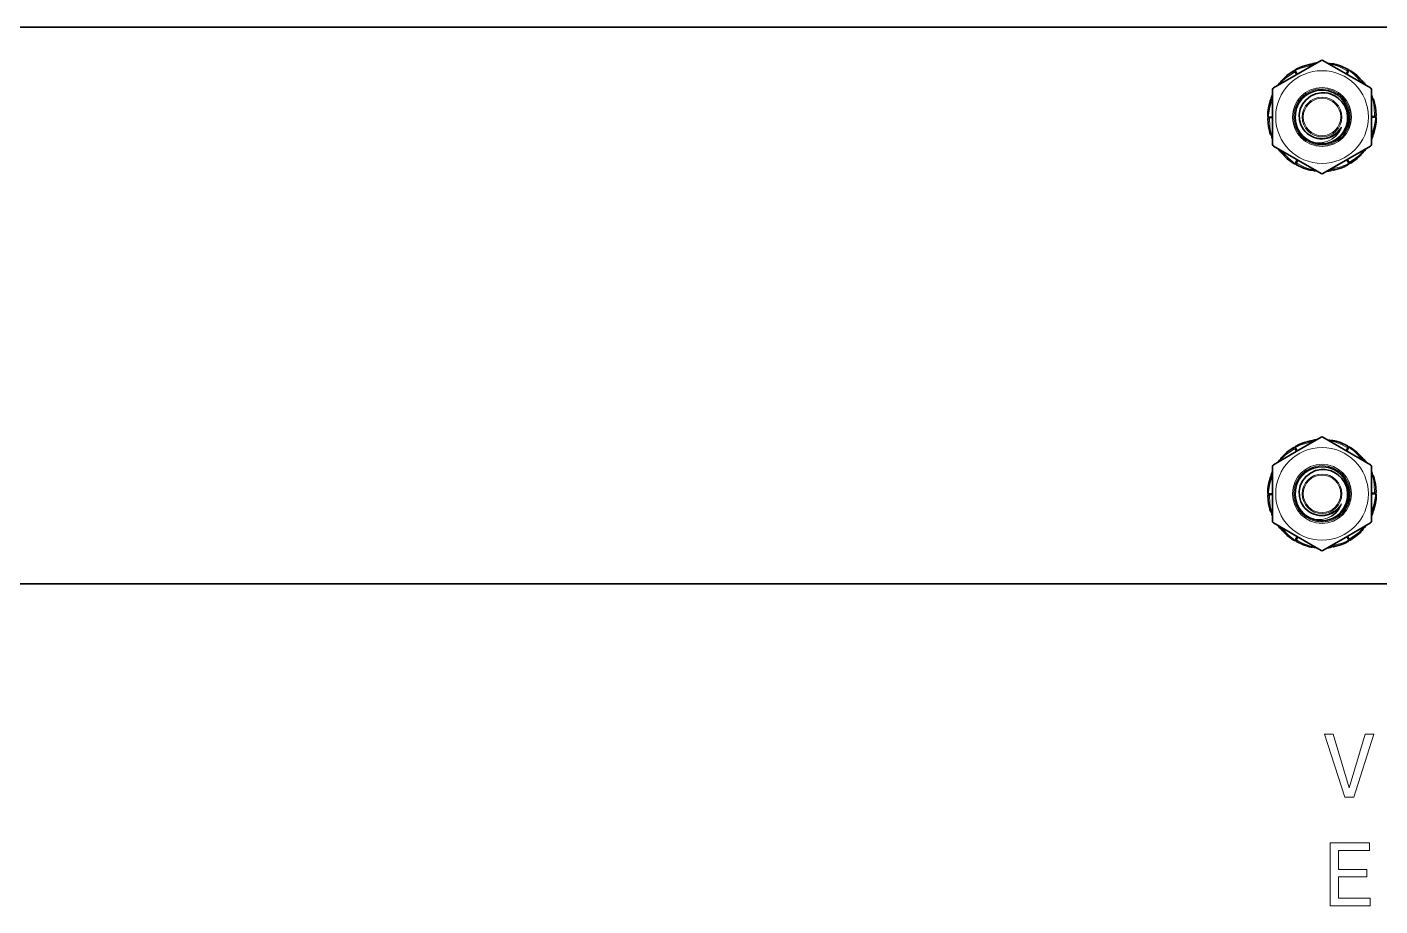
# Model space of a CAD drawing. Extents: x 218 to 1434, y 54 to 743.
# Drawn here: x 1215.2 to 1290.4, y 387.1 to 436 of the extents above; entities that cross this region are included whole.
import ezdxf

# ---------------------------------------------------------------- set-up
doc = ezdxf.new("R2010")
doc.units = 0

msp = doc.modelspace()

# ---------------------------------------------------------------- linework, layer by layer
at = {"color": 7, "lineweight": 35}
for p, q in [((1429.392, 435.97), (1145.023, 435.97)), ((1429.392, 435.97), (1145.023, 435.97)), ((1145.023, 405.03), (1429.392, 405.03))]:
    msp.add_line(p, q, dxfattribs=at)
at = {"color": 7, "lineweight": 35, "ltscale": 0.039872}
for p, q in [((1287.158, 434.116), (1285.776, 433.319)), ((1287.258, 427.823), (1288.639, 428.621))]:
    msp.add_line(p, q, dxfattribs=at)
at = {"color": 7, "lineweight": 35, "ltscale": 0.000303739}
for p, q in [((1286.917, 433.977), (1286.905, 433.975)), ((1287.498, 427.963), (1287.51, 427.964)), ((1286.917, 413.037), (1286.905, 413.036)), ((1287.498, 407.023), (1287.51, 407.025))]:
    msp.add_line(p, q, dxfattribs=at)
at = {"color": 7, "lineweight": 13, "ltscale": 0.000248395}
for p, q in [((1286.905, 433.975), (1286.915, 433.976)), ((1286.905, 413.036), (1286.915, 413.037))]:
    msp.add_line(p, q, dxfattribs=at)
at = {"color": 7, "lineweight": 35, "ltscale": 0.076499}
for p, q in [((1287.258, 434.116), (1289.908, 432.586)), ((1284.508, 429.353), (1287.158, 427.823)), ((1287.258, 413.177), (1289.908, 411.647)), ((1284.458, 411.56), (1284.458, 408.5)), ((1289.958, 408.5), (1289.958, 411.56)), ((1284.508, 408.414), (1287.158, 406.884))]:
    msp.add_line(p, q, dxfattribs=at)
at = {"color": 7, "lineweight": 35, "ltscale": 0.002871}
for p, q in [((1287.628, 433.952), (1287.514, 433.968)), ((1290, 432.097), (1289.957, 432.203)), ((1284.415, 429.842), (1284.458, 429.736)), ((1286.787, 427.987), (1286.901, 427.972)), ((1287.628, 413.013), (1287.514, 413.028)), ((1290, 411.158), (1289.957, 411.264)), ((1284.415, 408.903), (1284.458, 408.797)), ((1286.787, 407.048), (1286.901, 407.032))]:
    msp.add_line(p, q, dxfattribs=at)
at = {"color": 7, "lineweight": 13, "ltscale": 0.002599}
for p, q in [((1287.625, 433.949), (1287.522, 433.963)), ((1287.625, 413.009), (1287.522, 413.024))]:
    msp.add_line(p, q, dxfattribs=at)
at = {"color": 7, "lineweight": 13, "ltscale": 0.001722}
for p, q in [((1287.555, 433.944), (1287.623, 433.934)), ((1284.805, 432.758), (1284.848, 432.812)), ((1286.86, 427.995), (1286.792, 428.005)), ((1287.555, 413.005), (1287.623, 412.995)), ((1284.805, 411.819), (1284.848, 411.872)), ((1286.86, 407.056), (1286.792, 407.066))]:
    msp.add_line(p, q, dxfattribs=at)
at = {"color": 7, "lineweight": 13, "ltscale": 0.000650683}
for p, q in [((1287.623, 433.934), (1287.616, 433.909)), ((1289.983, 432.092), (1289.958, 432.085)), ((1284.432, 429.847), (1284.458, 429.854)), ((1287.623, 412.995), (1287.616, 412.97)), ((1289.983, 411.153), (1289.958, 411.146)), ((1284.432, 408.908), (1284.458, 408.915))]:
    msp.add_line(p, q, dxfattribs=at)
at = {"color": 7, "lineweight": 13, "ltscale": 0.000366846}
for p, q in [((1287.623, 433.934), (1287.625, 433.949)), ((1287.623, 412.995), (1287.625, 413.009))]:
    msp.add_line(p, q, dxfattribs=at)
at = {"color": 7, "lineweight": 13, "ltscale": 9.76592e-05}
for p, q in [((1287.628, 433.952), (1287.625, 433.949)), ((1286.788, 427.987), (1286.79, 427.991)), ((1287.628, 413.013), (1287.625, 413.009)), ((1286.788, 407.048), (1286.79, 407.051))]:
    msp.add_line(p, q, dxfattribs=at)
at = {"color": 7, "lineweight": 35, "ltscale": 0.036627}
for p, q in [((1284.508, 432.586), (1285.776, 433.319)), ((1289.908, 429.353), (1288.639, 428.621)), ((1284.508, 411.647), (1285.776, 412.379)), ((1289.908, 408.414), (1288.639, 407.681))]:
    msp.add_line(p, q, dxfattribs=at)
at = {"color": 7, "lineweight": 13, "ltscale": 0.000100754}
for p, q in [((1285.613, 433.524), (1285.613, 433.52)), ((1288.803, 428.415), (1288.803, 428.419)), ((1285.613, 412.585), (1285.613, 412.581))]:
    msp.add_line(p, q, dxfattribs=at)
at = {"color": 7, "lineweight": 13, "ltscale": 0.000365867}
for p, q in [((1285.62, 433.508), (1285.613, 433.52)), ((1285.62, 412.568), (1285.613, 412.581))]:
    msp.add_line(p, q, dxfattribs=at)
at = {"color": 7, "lineweight": 13, "ltscale": 0.003214}
for p, q in [((1285.787, 433.326), (1285.723, 433.437)), ((1288.538, 433.378), (1288.602, 433.489)), ((1284.457, 430.918), (1284.329, 430.918)), ((1289.958, 431.022), (1290.087, 431.022)), ((1285.877, 428.562), (1285.813, 428.45)), ((1288.628, 428.614), (1288.692, 428.502)), ((1285.787, 412.386), (1285.723, 412.498)), ((1288.538, 412.438), (1288.602, 412.55)), ((1284.457, 409.978), (1284.329, 409.978)), ((1289.958, 410.082), (1290.087, 410.082)), ((1285.877, 407.622), (1285.813, 407.511)), ((1288.628, 407.674), (1288.692, 407.563))]:
    msp.add_line(p, q, dxfattribs=at)
at = {"color": 7, "lineweight": 35, "ltscale": 0.000366414}
for p, q in [((1285.759, 433.479), (1285.751, 433.492)), ((1288.656, 433.479), (1288.664, 433.492)), ((1285.759, 428.46), (1285.751, 428.448)), ((1288.656, 428.46), (1288.664, 428.448))]:
    msp.add_line(p, q, dxfattribs=at)
at = {"color": 7, "lineweight": 35, "ltscale": 0.003677}
for p, q in [((1285.832, 433.352), (1285.759, 433.479)), ((1284.457, 430.97), (1284.31, 430.97)), ((1289.958, 430.97), (1290.105, 430.97)), ((1285.832, 428.588), (1285.759, 428.46)), ((1284.457, 410.03), (1284.31, 410.03)), ((1289.958, 410.03), (1290.105, 410.03))]:
    msp.add_line(p, q, dxfattribs=at)
at = {"color": 7, "lineweight": 35, "ltscale": 0.001178}
for p, q in [((1285.938, 433.711), (1285.896, 433.691)), ((1285.077, 433.112), (1285.044, 433.078)), ((1290.128, 431.744), (1290.115, 431.789)), ((1285.938, 412.772), (1285.896, 412.751)), ((1290.128, 410.805), (1290.115, 410.85)), ((1284.198, 410.302), (1284.195, 410.255)), ((1285.468, 407.56), (1285.507, 407.534))]:
    msp.add_line(p, q, dxfattribs=at)
at = {"color": 7, "lineweight": 13, "ltscale": 0.000101103}
for p, q in [((1286.583, 433.916), (1286.581, 433.912)), ((1287.833, 428.024), (1287.834, 428.027)), ((1287.833, 407.084), (1287.834, 407.088))]:
    msp.add_line(p, q, dxfattribs=at)
at = {"color": 7, "lineweight": 13, "ltscale": 0.000367354}
for p, q in [((1286.584, 433.898), (1286.581, 433.912)), ((1287.831, 428.042), (1287.834, 428.027)), ((1286.584, 412.958), (1286.581, 412.973)), ((1287.831, 407.102), (1287.834, 407.088))]:
    msp.add_line(p, q, dxfattribs=at)
at = {"color": 7, "lineweight": 35, "ltscale": 0.001179}
for p, q in [((1287.997, 433.886), (1287.952, 433.897)), ((1287.997, 412.947), (1287.952, 412.958))]:
    msp.add_line(p, q, dxfattribs=at)
at = {"color": 7, "lineweight": 35, "ltscale": 0.003676}
for p, q in [((1288.583, 433.352), (1288.656, 433.479)), ((1288.583, 428.588), (1288.656, 428.46)), ((1288.583, 412.412), (1288.656, 412.54)), ((1288.583, 407.648), (1288.656, 407.521))]:
    msp.add_line(p, q, dxfattribs=at)
at = {"color": 7, "lineweight": 13, "ltscale": 0.000366529}
for p, q in [((1288.612, 433.613), (1288.619, 433.626)), ((1288.612, 412.674), (1288.619, 412.687))]:
    msp.add_line(p, q, dxfattribs=at)
at = {"color": 7, "lineweight": 13, "ltscale": 0.000102203}
msp.add_line((1288.622, 433.628), (1288.619, 433.626), dxfattribs=at)
at = {"color": 7, "lineweight": 35, "ltscale": 0.001177}
for p, q in [((1288.947, 433.44), (1288.908, 433.466)), ((1284.198, 431.241), (1284.195, 431.194)), ((1284.287, 430.195), (1284.3, 430.15)), ((1290.217, 430.698), (1290.22, 430.745)), ((1289.339, 428.828), (1289.371, 428.861)), ((1285.468, 428.499), (1285.507, 428.473)), ((1285.077, 412.172), (1285.044, 412.139)), ((1288.947, 412.501), (1288.908, 412.527)), ((1284.287, 409.256), (1284.3, 409.211)), ((1290.217, 409.759), (1290.22, 409.806)), ((1289.339, 407.888), (1289.371, 407.922))]:
    msp.add_line(p, q, dxfattribs=at)
at = {"color": 7, "lineweight": 35, "ltscale": 0.076498}
for p, q in [((1284.458, 432.5), (1284.458, 429.44)), ((1289.958, 429.44), (1289.958, 432.5))]:
    msp.add_line(p, q, dxfattribs=at)
at = {"color": 7, "lineweight": 35, "ltscale": 0.00284}
for p, q in [((1284.835, 432.825), (1284.765, 432.735)), ((1284.835, 411.885), (1284.765, 411.796))]:
    msp.add_line(p, q, dxfattribs=at)
at = {"color": 7, "lineweight": 13, "ltscale": 0.002597}
for p, q in [((1284.836, 432.821), (1284.772, 432.739)), ((1289.996, 432.098), (1289.958, 432.194)), ((1284.419, 429.842), (1284.458, 429.745)), ((1289.579, 429.118), (1289.643, 429.2)), ((1284.836, 411.882), (1284.772, 411.8)), ((1284.419, 408.902), (1284.458, 408.806))]:
    msp.add_line(p, q, dxfattribs=at)
at = {"color": 7, "lineweight": 13, "ltscale": 0.000100384}
for p, q in [((1284.835, 432.825), (1284.836, 432.821)), ((1286.583, 412.976), (1286.581, 412.973)), ((1284.835, 411.885), (1284.836, 411.882))]:
    msp.add_line(p, q, dxfattribs=at)
at = {"color": 7, "lineweight": 13, "ltscale": 0.000367493}
for p, q in [((1284.848, 432.812), (1284.836, 432.821)), ((1284.848, 411.872), (1284.836, 411.882)), ((1289.567, 408.188), (1289.579, 408.179))]:
    msp.add_line(p, q, dxfattribs=at)
at = {"color": 7, "lineweight": 13, "ltscale": 0.000651152}
for p, q in [((1284.848, 432.812), (1284.866, 432.793)), ((1284.848, 411.872), (1284.866, 411.854))]:
    msp.add_line(p, q, dxfattribs=at)
at = {"color": 7, "lineweight": 13, "ltscale": 0.000366227}
for p, q in [((1289.432, 432.974), (1289.442, 432.983)), ((1289.432, 412.034), (1289.442, 412.044))]:
    msp.add_line(p, q, dxfattribs=at)
at = {"color": 7, "lineweight": 13, "ltscale": 0.000102359}
msp.add_line((1289.446, 432.984), (1289.442, 432.983), dxfattribs=at)
at = {"color": 7, "lineweight": 13, "ltscale": 0.000251525}
for p, q in [((1289.659, 432.734), (1289.665, 432.726)), ((1289.659, 411.795), (1289.665, 411.787)), ((1284.756, 408.266), (1284.75, 408.274))]:
    msp.add_line(p, q, dxfattribs=at)
at = {"color": 7, "lineweight": 35, "ltscale": 0.000306433}
msp.add_line((1289.667, 432.724), (1289.659, 432.734), dxfattribs=at)
at = {"color": 7, "lineweight": 13, "ltscale": 0.000100224}
for p, q in [((1284.344, 431.901), (1284.346, 431.898)), ((1290.072, 430.038), (1290.069, 430.041))]:
    msp.add_line(p, q, dxfattribs=at)
at = {"color": 7, "lineweight": 13, "ltscale": 0.00036867}
for p, q in [((1284.36, 431.894), (1284.346, 431.898)), ((1290.055, 430.046), (1290.069, 430.041))]:
    msp.add_line(p, q, dxfattribs=at)
at = {"color": 7, "lineweight": 35, "ltscale": 0.000305987}
msp.add_line((1284.458, 432.222), (1284.453, 432.211), dxfattribs=at)
at = {"color": 7, "lineweight": 13, "ltscale": 0.000251303}
for p, q in [((1284.453, 432.211), (1284.458, 432.22)), ((1289.962, 429.729), (1289.958, 429.719)), ((1284.453, 411.271), (1284.458, 411.281)), ((1289.962, 408.789), (1289.958, 408.78))]:
    msp.add_line(p, q, dxfattribs=at)
at = {"color": 7, "lineweight": 13, "ltscale": 0.001723}
for p, q in [((1289.958, 432.156), (1289.983, 432.092)), ((1284.458, 429.783), (1284.432, 429.847)), ((1289.958, 411.217), (1289.983, 411.153)), ((1284.458, 408.844), (1284.432, 408.908))]:
    msp.add_line(p, q, dxfattribs=at)
at = {"color": 7, "lineweight": 13, "ltscale": 0.000365524}
msp.add_line((1289.983, 432.092), (1289.996, 432.098), dxfattribs=at)
at = {"color": 7, "lineweight": 13, "ltscale": 0.000101974}
msp.add_line((1290, 432.097), (1289.996, 432.098), dxfattribs=at)
at = {"color": 7, "lineweight": 35, "ltscale": 0.000366211}
for p, q in [((1284.31, 430.97), (1284.295, 430.97)), ((1290.105, 430.97), (1290.12, 430.97)), ((1284.31, 410.03), (1284.295, 410.03)), ((1290.105, 410.03), (1290.12, 410.03))]:
    msp.add_line(p, q, dxfattribs=at)
at = {"color": 7, "lineweight": 13, "ltscale": 0.00036949}
for p, q in [((1290.199, 431.075), (1290.214, 431.076)), ((1290.199, 410.136), (1290.214, 410.136))]:
    msp.add_line(p, q, dxfattribs=at)
at = {"color": 7, "lineweight": 13, "ltscale": 0.000101448}
for p, q in [((1290.218, 431.074), (1290.214, 431.076)), ((1284.198, 430.866), (1284.201, 430.864)), ((1284.198, 409.926), (1284.201, 409.924)), ((1290.218, 410.134), (1290.214, 410.136))]:
    msp.add_line(p, q, dxfattribs=at)
at = {"color": 7, "lineweight": 13, "ltscale": 0.000366441}
for p, q in [((1284.216, 430.864), (1284.201, 430.864)), ((1284.216, 409.925), (1284.201, 409.924))]:
    msp.add_line(p, q, dxfattribs=at)
at = {"color": 7, "lineweight": 13, "ltscale": 0.000501465}
msp.add_line((1285.73, 430.878), (1285.71, 430.877), dxfattribs=at)
at = {"color": 7, "lineweight": 13, "ltscale": 0.000146992}
for p, q in [((1286.183, 430.273), (1286.187, 430.277)), ((1286.183, 409.333), (1286.187, 409.337))]:
    msp.add_line(p, q, dxfattribs=at)
at = {"color": 7, "lineweight": 13, "ltscale": 9.89618e-05}
msp.add_line((1284.415, 429.842), (1284.419, 429.842), dxfattribs=at)
at = {"color": 7, "lineweight": 13, "ltscale": 0.000368354}
msp.add_line((1284.432, 429.847), (1284.419, 429.842), dxfattribs=at)
at = {"color": 7, "lineweight": 35, "ltscale": 0.000105189}
for p, q in [((1286.694, 429.571), (1286.693, 429.567)), ((1286.694, 408.632), (1286.693, 408.628))]:
    msp.add_line(p, q, dxfattribs=at)
at = {"color": 7, "lineweight": 35, "ltscale": 0.000305291}
for p, q in [((1289.957, 429.717), (1289.962, 429.729)), ((1284.458, 411.283), (1284.453, 411.271)), ((1289.957, 408.778), (1289.962, 408.789))]:
    msp.add_line(p, q, dxfattribs=at)
at = {"color": 7, "lineweight": 35, "ltscale": 0.000304029}
for p, q in [((1284.749, 429.215), (1284.756, 429.205)), ((1284.749, 408.276), (1284.756, 408.266))]:
    msp.add_line(p, q, dxfattribs=at)
at = {"color": 7, "lineweight": 13, "ltscale": 0.000250905}
msp.add_line((1284.756, 429.205), (1284.75, 429.213), dxfattribs=at)
at = {"color": 7, "lineweight": 13, "ltscale": 9.9358e-05}
msp.add_line((1284.969, 428.955), (1284.973, 428.956), dxfattribs=at)
at = {"color": 7, "lineweight": 13, "ltscale": 0.000368496}
for p, q in [((1284.984, 428.966), (1284.973, 428.956)), ((1284.984, 408.027), (1284.973, 408.017))]:
    msp.add_line(p, q, dxfattribs=at)
at = {"color": 7, "lineweight": 13, "ltscale": 0.000648996}
for p, q in [((1289.567, 429.128), (1289.549, 429.146)), ((1289.567, 408.188), (1289.549, 408.207))]:
    msp.add_line(p, q, dxfattribs=at)
at = {"color": 7, "lineweight": 13, "ltscale": 0.001724}
for p, q in [((1289.61, 429.181), (1289.567, 429.128)), ((1289.61, 408.242), (1289.567, 408.188))]:
    msp.add_line(p, q, dxfattribs=at)
at = {"color": 7, "lineweight": 13, "ltscale": 0.000367962}
for p, q in [((1289.567, 429.128), (1289.579, 429.118)), ((1285.803, 428.326), (1285.796, 428.313)), ((1285.803, 407.387), (1285.796, 407.374))]:
    msp.add_line(p, q, dxfattribs=at)
at = {"color": 7, "lineweight": 13, "ltscale": 0.000100734}
msp.add_line((1289.58, 429.115), (1289.579, 429.118), dxfattribs=at)
at = {"color": 7, "lineweight": 35, "ltscale": 0.002838}
for p, q in [((1289.58, 429.115), (1289.65, 429.204)), ((1289.58, 408.175), (1289.65, 408.265))]:
    msp.add_line(p, q, dxfattribs=at)
at = {"color": 7, "lineweight": 13, "ltscale": 9.95716e-05}
msp.add_line((1285.793, 428.311), (1285.796, 428.313), dxfattribs=at)
at = {"color": 7, "lineweight": 35, "ltscale": 0.001176}
for p, q in [((1286.418, 428.053), (1286.464, 428.042)), ((1286.418, 407.114), (1286.464, 407.103))]:
    msp.add_line(p, q, dxfattribs=at)
at = {"color": 7, "lineweight": 13, "ltscale": 0.000367601}
for p, q in [((1286.792, 428.005), (1286.79, 427.991)), ((1286.792, 407.066), (1286.79, 407.051))]:
    msp.add_line(p, q, dxfattribs=at)
at = {"color": 7, "lineweight": 13, "ltscale": 0.002595}
for p, q in [((1286.79, 427.991), (1286.893, 427.976)), ((1286.79, 407.051), (1286.893, 407.037))]:
    msp.add_line(p, q, dxfattribs=at)
at = {"color": 7, "lineweight": 13, "ltscale": 0.000649946}
for p, q in [((1286.792, 428.005), (1286.799, 428.03)), ((1286.792, 407.066), (1286.799, 407.091))]:
    msp.add_line(p, q, dxfattribs=at)
at = {"color": 7, "lineweight": 13, "ltscale": 0.000251507}
msp.add_line((1287.51, 427.964), (1287.5, 427.963), dxfattribs=at)
at = {"color": 7, "lineweight": 35, "ltscale": 0.001175}
for p, q in [((1288.477, 428.228), (1288.52, 428.249)), ((1288.477, 407.289), (1288.52, 407.309))]:
    msp.add_line(p, q, dxfattribs=at)
at = {"color": 7, "lineweight": 13, "ltscale": 0.00036748}
for p, q in [((1288.795, 428.432), (1288.803, 428.419)), ((1288.795, 407.492), (1288.803, 407.48))]:
    msp.add_line(p, q, dxfattribs=at)
at = {"color": 7, "lineweight": 35, "ltscale": 0.039873}
for p, q in [((1287.158, 413.177), (1285.776, 412.379)), ((1287.258, 406.884), (1288.639, 407.681))]:
    msp.add_line(p, q, dxfattribs=at)
at = {"color": 7, "lineweight": 35, "ltscale": 0.000365754}
for p, q in [((1285.759, 412.54), (1285.751, 412.552)), ((1288.656, 412.54), (1288.664, 412.552)), ((1285.759, 407.521), (1285.751, 407.508)), ((1288.656, 407.521), (1288.664, 407.508))]:
    msp.add_line(p, q, dxfattribs=at)
at = {"color": 7, "lineweight": 35, "ltscale": 0.003678}
for p, q in [((1285.832, 412.412), (1285.759, 412.54)), ((1285.832, 407.648), (1285.759, 407.521))]:
    msp.add_line(p, q, dxfattribs=at)
at = {"color": 7, "lineweight": 13, "ltscale": 0.000102586}
msp.add_line((1288.622, 412.689), (1288.619, 412.687), dxfattribs=at)
at = {"color": 7, "lineweight": 13, "ltscale": 0.000102498}
msp.add_line((1289.446, 412.045), (1289.442, 412.044), dxfattribs=at)
at = {"color": 7, "lineweight": 35, "ltscale": 0.000305816}
msp.add_line((1289.667, 411.785), (1289.659, 411.795), dxfattribs=at)
at = {"color": 7, "lineweight": 13, "ltscale": 9.96388e-05}
for p, q in [((1284.344, 410.962), (1284.346, 410.959)), ((1290.072, 409.099), (1290.069, 409.102))]:
    msp.add_line(p, q, dxfattribs=at)
at = {"color": 7, "lineweight": 13, "ltscale": 0.000368904}
for p, q in [((1284.36, 410.954), (1284.346, 410.959)), ((1290.055, 409.106), (1290.069, 409.102))]:
    msp.add_line(p, q, dxfattribs=at)
at = {"color": 7, "lineweight": 13, "ltscale": 0.002596}
for p, q in [((1289.996, 411.158), (1289.958, 411.255)), ((1289.579, 408.179), (1289.643, 408.261))]:
    msp.add_line(p, q, dxfattribs=at)
at = {"color": 7, "lineweight": 13, "ltscale": 0.000365811}
msp.add_line((1289.983, 411.153), (1289.996, 411.158), dxfattribs=at)
at = {"color": 7, "lineweight": 13, "ltscale": 0.000102097}
msp.add_line((1290, 411.158), (1289.996, 411.158), dxfattribs=at)
at = {"color": 7, "lineweight": 13, "ltscale": 0.000501418}
msp.add_line((1285.73, 409.939), (1285.71, 409.938), dxfattribs=at)
at = {"color": 7, "lineweight": 13, "ltscale": 9.90882e-05}
msp.add_line((1284.415, 408.903), (1284.419, 408.902), dxfattribs=at)
at = {"color": 7, "lineweight": 13, "ltscale": 0.000368639}
msp.add_line((1284.432, 408.908), (1284.419, 408.902), dxfattribs=at)
at = {"color": 7, "lineweight": 13, "ltscale": 9.95015e-05}
msp.add_line((1284.969, 408.016), (1284.973, 408.017), dxfattribs=at)
at = {"color": 7, "lineweight": 13, "ltscale": 0.000101445}
msp.add_line((1289.58, 408.175), (1289.579, 408.179), dxfattribs=at)
at = {"color": 7, "lineweight": 13, "ltscale": 9.99655e-05}
msp.add_line((1285.793, 407.372), (1285.796, 407.374), dxfattribs=at)
at = {"color": 7, "lineweight": 13, "ltscale": 0.000251432}
msp.add_line((1287.51, 407.025), (1287.5, 407.024), dxfattribs=at)
at = {"color": 7, "lineweight": 13, "ltscale": 0.000101517}
msp.add_line((1288.803, 407.476), (1288.803, 407.48), dxfattribs=at)
at = {"color": 7, "lineweight": 13}
for points in [[(1284.923, 432.863), (1285.017, 432.979), (1285.167, 433.117), (1285.34, 433.249), (1285.651, 433.451)], [(1285.044, 433.078), (1285.349, 433.331), (1285.62, 433.508)], [(1285.613, 433.52), (1285.364, 433.356), (1285.077, 433.112)], [(1285.708, 433.53), (1285.837, 433.607), (1286.024, 433.686), (1286.232, 433.75), (1286.594, 433.833)], [(1285.896, 433.691), (1286.269, 433.825), (1286.584, 433.898)], [(1286.581, 433.912), (1286.291, 433.843), (1285.938, 433.711)], [(1287.705, 433.895), (1287.852, 433.871), (1288.047, 433.811), (1288.248, 433.727), (1288.578, 433.558)], [(1287.952, 433.897), (1288.323, 433.76), (1288.612, 433.613)], [(1288.619, 433.626), (1288.353, 433.76), (1287.997, 433.886)], [(1288.675, 433.548), (1288.806, 433.475), (1288.968, 433.353), (1289.128, 433.205), (1289.381, 432.933)], [(1288.908, 433.466), (1289.211, 433.211), (1289.432, 432.974)], [(1289.442, 432.983), (1289.238, 433.2), (1288.947, 433.44)], [(1284.195, 431.194), (1284.266, 431.584), (1284.36, 431.894)], [(1284.346, 431.898), (1284.261, 431.613), (1284.198, 431.241)], [(1284.241, 430.951), (1284.238, 431.101), (1284.264, 431.303), (1284.312, 431.515), (1284.421, 431.87)], [(1286.187, 430.277), (1286.051, 430.51), (1285.968, 430.769), (1285.943, 431.041), (1285.978, 431.316), (1286.072, 431.579), (1286.222, 431.817), (1286.422, 432.019), (1286.663, 432.174), (1286.933, 432.274), (1287.209, 432.313)], [(1287.864, 432.17), (1288.093, 432.025), (1288.291, 431.837), (1288.449, 431.613), (1288.56, 431.361), (1288.617, 431.118), (1288.63, 430.869), (1288.599, 430.62), (1288.524, 430.378), (1288.407, 430.151), (1288.253, 429.948), (1288.062, 429.774), (1287.844, 429.635), (1287.603, 429.535), (1287.428, 429.492), (1287.248, 429.47)], [(1289.989, 432.001), (1290.043, 431.862), (1290.088, 431.664), (1290.115, 431.447), (1290.134, 431.077)], [(1290.115, 431.789), (1290.182, 431.399), (1290.199, 431.075)], [(1290.214, 431.076), (1290.196, 431.373), (1290.128, 431.744)], [(1290.174, 430.988), (1290.177, 430.839), (1290.152, 430.637), (1290.104, 430.424), (1289.995, 430.069)], [(1284.201, 430.864), (1284.219, 430.566), (1284.287, 430.195)], [(1284.3, 430.15), (1284.233, 430.541), (1284.216, 430.864)], [(1284.426, 429.938), (1284.373, 430.077), (1284.327, 430.276), (1284.3, 430.492), (1284.281, 430.863)], [(1288.263, 430.339), (1288.139, 430.108), (1287.965, 429.904), (1287.749, 429.737), (1287.491, 429.614), (1287.208, 429.546)], [(1288.267, 430.338), (1288.142, 430.106), (1287.968, 429.901), (1287.751, 429.734), (1287.493, 429.61), (1287.209, 429.542)], [(1287.887, 429.995), (1288.06, 430.141), (1288.245, 430.365), (1288.282, 430.407), (1288.285, 430.405), (1288.267, 430.338)], [(1290.22, 430.745), (1290.15, 430.355), (1290.055, 430.046)], [(1290.069, 430.041), (1290.154, 430.327), (1290.217, 430.698)], [(1284.973, 428.956), (1285.177, 428.739), (1285.468, 428.499)], [(1285.507, 428.473), (1285.205, 428.729), (1284.984, 428.966)], [(1285.74, 428.391), (1285.609, 428.464), (1285.447, 428.587), (1285.287, 428.735), (1285.035, 429.006)], [(1289.492, 429.077), (1289.398, 428.961), (1289.249, 428.822), (1289.075, 428.69), (1288.764, 428.489)], [(1289.371, 428.861), (1289.067, 428.608), (1288.795, 428.432)], [(1288.803, 428.419), (1289.052, 428.583), (1289.339, 428.828)], [(1285.796, 428.313), (1286.063, 428.179), (1286.418, 428.053)], [(1286.464, 428.042), (1286.092, 428.179), (1285.803, 428.326)], [(1286.71, 428.045), (1286.563, 428.068), (1286.368, 428.128), (1286.167, 428.213), (1285.837, 428.381)], [(1288.707, 428.409), (1288.579, 428.333), (1288.391, 428.254), (1288.183, 428.189), (1287.821, 428.106)], [(1288.52, 428.249), (1288.147, 428.115), (1287.831, 428.042)], [(1287.834, 428.027), (1288.124, 428.096), (1288.477, 428.228)], [(1285.708, 412.591), (1285.837, 412.667), (1286.024, 412.746), (1286.232, 412.811), (1286.594, 412.894)], [(1285.896, 412.751), (1286.269, 412.885), (1286.584, 412.958)], [(1286.581, 412.973), (1286.291, 412.904), (1285.938, 412.772)], [(1287.705, 412.955), (1287.852, 412.932), (1288.047, 412.872), (1288.248, 412.788), (1288.578, 412.619)], [(1287.952, 412.958), (1288.323, 412.821), (1288.612, 412.674)], [(1288.619, 412.687), (1288.353, 412.821), (1287.997, 412.947)], [(1284.923, 411.923), (1285.017, 412.039), (1285.167, 412.178), (1285.34, 412.31), (1285.651, 412.511)], [(1285.044, 412.139), (1285.349, 412.392), (1285.62, 412.568)], [(1285.613, 412.581), (1285.364, 412.417), (1285.077, 412.172)], [(1288.675, 412.609), (1288.806, 412.536), (1288.968, 412.413), (1289.128, 412.265), (1289.381, 411.994)], [(1288.908, 412.527), (1289.211, 412.271), (1289.432, 412.034)], [(1289.442, 412.044), (1289.238, 412.261), (1288.947, 412.501)], [(1286.187, 409.337), (1286.051, 409.571), (1285.968, 409.829), (1285.943, 410.102), (1285.978, 410.377), (1286.072, 410.64), (1286.222, 410.877), (1286.422, 411.08), (1286.663, 411.234), (1286.933, 411.334), (1287.209, 411.373)], [(1284.195, 410.255), (1284.266, 410.645), (1284.36, 410.954)], [(1284.346, 410.959), (1284.261, 410.673), (1284.198, 410.302)], [(1284.241, 410.012), (1284.238, 410.161), (1284.264, 410.363), (1284.312, 410.576), (1284.421, 410.931)], [(1287.864, 411.231), (1288.093, 411.086), (1288.291, 410.898), (1288.449, 410.674), (1288.56, 410.422), (1288.617, 410.179), (1288.63, 409.93), (1288.599, 409.681), (1288.524, 409.438), (1288.407, 409.212), (1288.253, 409.009), (1288.062, 408.834), (1287.844, 408.695), (1287.603, 408.596), (1287.428, 408.553), (1287.248, 408.531)], [(1289.989, 411.062), (1290.043, 410.923), (1290.088, 410.724), (1290.115, 410.508), (1290.134, 410.138)], [(1290.115, 410.85), (1290.182, 410.459), (1290.199, 410.136)], [(1290.214, 410.136), (1290.196, 410.434), (1290.128, 410.805)], [(1284.201, 409.924), (1284.219, 409.627), (1284.287, 409.256)], [(1284.3, 409.211), (1284.233, 409.601), (1284.216, 409.925)], [(1284.426, 408.999), (1284.373, 409.138), (1284.327, 409.336), (1284.3, 409.553), (1284.281, 409.923)], [(1290.174, 410.049), (1290.177, 409.899), (1290.152, 409.697), (1290.104, 409.485), (1289.995, 409.13)], [(1288.263, 409.4), (1288.139, 409.169), (1287.965, 408.965), (1287.749, 408.798), (1287.491, 408.675), (1287.208, 408.607)], [(1288.267, 409.398), (1288.142, 409.167), (1287.968, 408.962), (1287.751, 408.795), (1287.493, 408.671), (1287.209, 408.602)], [(1287.887, 409.056), (1288.06, 409.201), (1288.245, 409.426), (1288.282, 409.468), (1288.285, 409.466), (1288.267, 409.398)], [(1290.22, 409.806), (1290.15, 409.416), (1290.055, 409.106)], [(1290.069, 409.102), (1290.154, 409.387), (1290.217, 409.759)], [(1284.973, 408.017), (1285.177, 407.8), (1285.468, 407.56)], [(1285.507, 407.534), (1285.205, 407.79), (1284.984, 408.027)], [(1285.74, 407.452), (1285.609, 407.525), (1285.447, 407.647), (1285.287, 407.795), (1285.035, 408.067)], [(1289.492, 408.137), (1289.398, 408.021), (1289.249, 407.883), (1289.075, 407.751), (1288.764, 407.549)], [(1289.371, 407.922), (1289.067, 407.669), (1288.795, 407.492)], [(1288.803, 407.48), (1289.052, 407.644), (1289.339, 407.888)], [(1285.796, 407.374), (1286.063, 407.24), (1286.418, 407.114)], [(1286.464, 407.103), (1286.092, 407.24), (1285.803, 407.387)], [(1286.71, 407.105), (1286.563, 407.129), (1286.368, 407.189), (1286.167, 407.273), (1285.837, 407.442)], [(1288.707, 407.47), (1288.579, 407.393), (1288.391, 407.314), (1288.183, 407.25), (1287.821, 407.167)], [(1288.52, 407.309), (1288.147, 407.175), (1287.831, 407.102)], [(1287.834, 407.088), (1288.124, 407.157), (1288.477, 407.289)]]:
    msp.add_lwpolyline(points, dxfattribs=at)
at = {"color": 7, "lineweight": 35}
for points in [[(1285.613, 433.524), (1285.257, 433.276), (1285.077, 433.112)], [(1286.583, 433.916), (1286.164, 433.804), (1285.938, 433.711)], [(1288.622, 433.628), (1288.23, 433.812), (1287.997, 433.886)], [(1289.446, 432.984), (1289.141, 433.291), (1288.947, 433.44)], [(1284.344, 431.901), (1284.231, 431.483), (1284.198, 431.241)], [(1286.183, 430.273), (1286.037, 430.529), (1285.954, 430.815), (1285.941, 431.115), (1285.999, 431.413), (1286.127, 431.691), (1286.319, 431.933), (1286.564, 432.126), (1286.85, 432.256), (1287.162, 432.316), (1287.208, 432.318)], [(1287.866, 432.176), (1288.106, 432.023), (1288.311, 431.823), (1288.471, 431.584), (1288.581, 431.314), (1288.633, 431.026), (1288.624, 430.731), (1288.555, 430.441), (1288.427, 430.171), (1288.244, 429.931), (1288.015, 429.732), (1287.748, 429.583), (1287.422, 429.485)], [(1290.218, 431.074), (1290.181, 431.506), (1290.128, 431.744)], [(1284.198, 430.866), (1284.235, 430.434), (1284.287, 430.195)], [(1290.072, 430.038), (1290.185, 430.456), (1290.217, 430.698)], [(1284.969, 428.955), (1285.275, 428.648), (1285.468, 428.499)], [(1288.803, 428.415), (1289.158, 428.663), (1289.339, 428.828)], [(1285.793, 428.311), (1286.185, 428.127), (1286.418, 428.053)], [(1287.833, 428.024), (1288.252, 428.135), (1288.477, 428.228)], [(1286.583, 412.976), (1286.164, 412.865), (1285.938, 412.772)], [(1288.622, 412.689), (1288.23, 412.873), (1287.997, 412.947)], [(1285.613, 412.585), (1285.257, 412.337), (1285.077, 412.172)], [(1289.446, 412.045), (1289.141, 412.352), (1288.947, 412.501)], [(1286.183, 409.333), (1286.037, 409.589), (1285.954, 409.875), (1285.941, 410.176), (1285.999, 410.474), (1286.127, 410.752), (1286.319, 410.994), (1286.564, 411.186), (1286.85, 411.317), (1287.162, 411.377), (1287.208, 411.379)], [(1284.344, 410.962), (1284.231, 410.544), (1284.198, 410.302)], [(1287.866, 411.236), (1288.106, 411.084), (1288.311, 410.884), (1288.471, 410.644), (1288.581, 410.375), (1288.633, 410.086), (1288.624, 409.791), (1288.555, 409.502), (1288.427, 409.232), (1288.244, 408.992), (1288.015, 408.792), (1287.748, 408.643), (1287.422, 408.546)], [(1290.218, 410.134), (1290.181, 410.566), (1290.128, 410.805)], [(1284.198, 409.926), (1284.235, 409.494), (1284.287, 409.256)], [(1290.072, 409.099), (1290.185, 409.517), (1290.217, 409.759)], [(1284.969, 408.016), (1285.275, 407.709), (1285.468, 407.56)], [(1288.803, 407.476), (1289.158, 407.724), (1289.339, 407.888)], [(1285.793, 407.372), (1286.185, 407.188), (1286.418, 407.114)], [(1287.833, 407.084), (1288.252, 407.196), (1288.477, 407.289)]]:
    msp.add_lwpolyline(points, dxfattribs=at)
at = {"color": 7, "lineweight": 13}
for points in [[(1289.603, 396.679), (1288.726, 393.698), (1287.823, 396.679), (1287.344, 396.679), (1288.474, 393.174), (1288.978, 393.174), (1290.082, 396.679)], [(1287.667, 387.127), (1289.886, 387.127), (1289.886, 387.551), (1288.13, 387.551), (1288.13, 388.736), (1289.694, 388.736), (1289.694, 389.154), (1288.13, 389.154), (1288.13, 390.203), (1289.845, 390.203), (1289.845, 390.627), (1287.667, 390.627)]]:
    msp.add_lwpolyline(points, close=True, dxfattribs=at)
for centre, radius in [((1287.208, 430.97), 2.575), ((1287.208, 430.97), 1.641), ((1287.208, 430.97), 1.571), ((1287.208, 430.97), 1.099), ((1287.208, 430.97), 1.043), ((1287.208, 410.03), 2.575), ((1287.208, 410.03), 1.641), ((1287.208, 410.03), 1.571), ((1287.208, 410.03), 1.099), ((1287.208, 410.03), 1.043)]:
    msp.add_circle(centre, radius, dxfattribs=at)
at = {"color": 7, "lineweight": 35}
for centre, radius, start, end in [((1286.723, 433.876), 0.0643, 106.69186, 158.92595), ((1287.007, 432.881), 1.099, 95.29342, 106.06192), ((1287.208, 434.03), 0.1, 60, 120), ((1287.614, 433.852), 0.101, 0.33474, 82.18854), ((1287.746, 433.866), 0.0643, 86.69184, 138.92571), ((1287.673, 432.835), 1.099, 75.29342, 86.06192), ((1285.667, 433.44), 0.1, 31.50389, 122.47464), ((1285.758, 433.535), 0.0643, 126.69188, 178.92616), ((1286.365, 432.697), 1.099, 115.29343, 126.06192), ((1286.604, 433.817), 0.101, 19.85132, 102.20334), ((1288.576, 433.539), 0.1, 331.50389, 62.47464), ((1288.704, 433.508), 0.0643, 66.69182, 118.92548), ((1288.283, 432.563), 1.099, 55.29342, 66.06192), ((1284.558, 432.5), 0.1, 120, 180.00001), ((1284.915, 432.763), 0.101, 60.33478, 142.18854), ((1284.968, 432.884), 0.0643, 146.6919, 198.92635), ((1285.825, 432.305), 1.099, 135.29343, 146.06192), ((1287.208, 430.97), 1.5, 278.21654, 255.83133), ((1289.372, 432.916), 0.101, 319.85133, 42.20334), ((1289.482, 432.843), 0.0643, 46.6918, 98.9253), ((1288.763, 432.1), 1.099, 35.29342, 46.06192), ((1289.858, 432.5), 0.1, 0, 60), ((1284.44, 431.87), 0.101, 79.85132, 162.20333), ((1284.448, 432.003), 0.0643, 166.69191, 218.92647), ((1285.452, 431.752), 1.099, 155.29342, 166.06192), ((1287.257, 430.959), 1.36, 63.43533, 92.07921), ((1289.907, 432.059), 0.101, 300.33475, 22.18854), ((1289.985, 431.952), 0.0643, 26.69179, 78.92519), ((1289.055, 431.5), 1.099, 15.29342, 26.06192), ((1285.29, 431.104), 1.099, 175.29342, 186.06192), ((1284.261, 430.997), 0.0643, 186.69191, 238.92652), ((1284.298, 430.87), 0.1, 91.50389, 182.47464), ((1290.117, 431.069), 0.1, 271.50389, 2.47464), ((1290.154, 430.943), 0.0643, 6.69179, 58.92514), ((1289.125, 430.836), 1.099, 355.29342, 6.06192), ((1287.19, 431.018), 1.253, 216.49782, 243.14972), ((1285.36, 430.44), 1.099, 195.29342, 206.06192), ((1284.43, 429.988), 0.0643, 206.69191, 258.92649), ((1284.508, 429.881), 0.101, 120.33476, 202.18853), ((1284.558, 429.44), 0.1, 180.00001, 240), ((1287.182, 431.003), 1.235, 243.16684, 271.19454), ((1286.972, 430.139), 0.637, 244.0224, 258.10885), ((1287.208, 430.97), 1.5, 255.83133, 278.21527), ((1287.18, 431.005), 1.238, 271.26229, 304.98067), ((1289.858, 429.44), 0.1, 300, 360), ((1289.975, 430.069), 0.101, 259.85133, 342.20334), ((1288.964, 430.188), 1.099, 335.29342, 346.06192), ((1289.967, 429.937), 0.0643, 346.69179, 38.92519), ((1285.652, 429.84), 1.099, 215.29343, 226.06192), ((1284.933, 429.097), 0.0643, 226.69191, 278.92636), ((1285.044, 429.023), 0.101, 139.85132, 222.20334), ((1288.59, 429.634), 1.099, 315.29342, 326.06192), ((1289.5, 429.177), 0.101, 240.33477, 322.18854), ((1289.447, 429.055), 0.0643, 326.6918, 18.92531), ((1286.133, 429.376), 1.099, 235.29342, 246.06192), ((1285.711, 428.432), 0.0643, 246.69188, 298.92618), ((1285.839, 428.4), 0.1, 151.50388, 242.47464), ((1286.743, 429.104), 1.099, 255.29342, 266.06192), ((1286.669, 428.073), 0.0643, 266.69186, 318.92596), ((1286.801, 428.088), 0.101, 180.33476, 262.18854), ((1287.409, 429.058), 1.099, 275.29342, 286.06192), ((1287.693, 428.064), 0.0643, 286.69184, 338.92572), ((1287.811, 428.122), 0.101, 199.85133, 282.20334), ((1288.05, 429.242), 1.099, 295.29342, 306.06192), ((1288.749, 428.5), 0.1, 211.50389, 302.47464), ((1288.657, 428.405), 0.0643, 306.69182, 358.9255), ((1287.208, 427.91), 0.1, 240, 300), ((1286.604, 412.878), 0.101, 19.85132, 102.20334), ((1286.723, 412.936), 0.0643, 106.69186, 158.92595), ((1287.007, 411.942), 1.099, 95.29342, 106.06192), ((1287.208, 413.09), 0.1, 60, 120), ((1287.614, 412.912), 0.101, 0.33474, 82.18854), ((1287.746, 412.927), 0.0643, 86.69184, 138.92571), ((1287.673, 411.896), 1.099, 75.29342, 86.06192), ((1285.825, 411.366), 1.099, 135.29343, 146.06192), ((1285.667, 412.5), 0.1, 31.50389, 122.47464), ((1285.758, 412.595), 0.0643, 126.69188, 178.92616), ((1286.365, 411.758), 1.099, 115.29343, 126.06192), ((1288.576, 412.6), 0.1, 331.50389, 62.47464), ((1288.704, 412.568), 0.0643, 66.69182, 118.92548), ((1288.283, 411.624), 1.099, 55.29342, 66.06192), ((1284.558, 411.56), 0.1, 120, 180.00001), ((1284.915, 411.823), 0.101, 60.33478, 142.18854), ((1284.968, 411.945), 0.0643, 146.6919, 198.92635), ((1287.208, 410.03), 1.5, 278.21654, 255.83133), ((1287.257, 410.02), 1.36, 63.43533, 92.07921), ((1289.372, 411.977), 0.101, 319.85133, 42.20334), ((1289.482, 411.903), 0.0643, 46.6918, 98.9253), ((1288.763, 411.16), 1.099, 35.29342, 46.06192), ((1289.858, 411.56), 0.1, 0, 60), ((1284.44, 410.931), 0.101, 79.85132, 162.20333), ((1284.448, 411.064), 0.0643, 166.69191, 218.92647), ((1285.452, 410.812), 1.099, 155.29342, 166.06192), ((1289.907, 411.119), 0.101, 300.33475, 22.18854), ((1289.985, 411.013), 0.0643, 26.69179, 78.92519), ((1289.055, 410.56), 1.099, 15.29342, 26.06192), ((1285.29, 410.164), 1.099, 175.29342, 186.06192), ((1284.261, 410.057), 0.0643, 186.69191, 238.92652), ((1284.298, 409.931), 0.1, 91.50389, 182.47464), ((1290.117, 410.13), 0.1, 271.50389, 2.47464), ((1290.154, 410.003), 0.0643, 6.69179, 58.92514), ((1289.125, 409.896), 1.099, 355.29342, 6.06192), ((1285.36, 409.5), 1.099, 195.29342, 206.06192), ((1287.19, 410.079), 1.253, 216.49782, 243.14972), ((1284.43, 409.048), 0.0643, 206.69191, 258.92649), ((1284.508, 408.941), 0.101, 120.33476, 202.18853), ((1284.558, 408.5), 0.1, 180.00001, 240), ((1287.182, 410.063), 1.235, 243.16684, 271.19454), ((1286.972, 409.2), 0.637, 244.0224, 258.10885), ((1287.208, 410.03), 1.5, 255.83133, 278.21527), ((1287.18, 410.066), 1.238, 271.26229, 304.98067), ((1289.858, 408.5), 0.1, 300, 360), ((1289.975, 409.13), 0.101, 259.85133, 342.20334), ((1288.964, 409.248), 1.099, 335.29342, 346.06192), ((1289.967, 408.997), 0.0643, 346.69179, 38.92519), ((1285.652, 408.9), 1.099, 215.29343, 226.06192), ((1284.933, 408.157), 0.0643, 226.69191, 278.92636), ((1285.044, 408.084), 0.101, 139.85132, 222.20334), ((1288.59, 408.695), 1.099, 315.29342, 326.06192), ((1289.5, 408.237), 0.101, 240.33477, 322.18854), ((1289.447, 408.116), 0.0643, 326.6918, 18.92531), ((1286.133, 408.437), 1.099, 235.29342, 246.06192), ((1285.711, 407.492), 0.0643, 246.69188, 298.92618), ((1285.839, 407.461), 0.1, 151.50388, 242.47464), ((1286.743, 408.165), 1.099, 255.29342, 266.06192), ((1286.669, 407.134), 0.0643, 266.69186, 318.92596), ((1286.801, 407.148), 0.101, 180.33476, 262.18854), ((1287.208, 406.97), 0.1, 240, 300), ((1287.409, 408.119), 1.099, 275.29342, 286.06192), ((1287.693, 407.124), 0.0643, 286.69184, 338.92572), ((1287.811, 407.183), 0.101, 199.85133, 282.20334), ((1288.05, 408.303), 1.099, 295.29342, 306.06192), ((1288.749, 407.56), 0.1, 211.50389, 302.47464), ((1288.657, 407.465), 0.0643, 306.69182, 358.9255)]:
    msp.add_arc(centre, radius, start, end, dxfattribs=at)
at = {"color": 7, "lineweight": 13}
for centre, radius, start, end in [((1286.717, 433.893), 0.0463, 94.45087, 186.92708), ((1287.611, 433.832), 0.102, 12.62744, 83.25587), ((1287.615, 433.848), 0.1, 2.27451, 84.05466), ((1287.746, 433.884), 0.0463, 74.45087, 166.92706), ((1285.669, 433.438), 0.0988, 32.94565, 124.62139), ((1285.92, 433.636), 0.326, 203.22679, 214.65509), ((1285.677, 433.426), 0.0987, 32.92211, 124.38809), ((1285.681, 433.408), 0.0517, 34.84226, 124.59469), ((1285.747, 433.549), 0.0463, 114.45087, 206.92707), ((1286.606, 433.814), 0.1, 21.7282, 104.08656), ((1286.608, 433.798), 0.102, 30.2607, 103.37746), ((1286.91, 433.916), 0.326, 183.22679, 194.65509), ((1286.606, 433.778), 0.0566, 47.54528, 101.89364), ((1286.925, 432.979), 0.943, 97.06142, 105.41631), ((1288.873, 433.418), 0.326, 143.2268, 154.65509), ((1288.556, 433.511), 0.0517, 334.84226, 64.59469), ((1288.569, 433.524), 0.0987, 332.92211, 64.38808), ((1288.576, 433.536), 0.0988, 332.94565, 64.6214), ((1288.711, 433.524), 0.0463, 54.45087, 146.92707), ((1284.918, 432.762), 0.1, 62.27455, 144.05466), ((1284.93, 432.751), 0.102, 72.62753, 143.25585), ((1284.953, 432.893), 0.0463, 134.45088, 226.92707), ((1287.208, 430.97), 1.49, 289.60265, 249.83063), ((1289.61, 432.701), 0.326, 123.22679, 134.65509), ((1289.339, 432.895), 0.0566, 347.5453, 41.89364), ((1289.357, 432.903), 0.102, 330.2607, 43.37746), ((1289.37, 432.913), 0.1, 321.7282, 44.08657), ((1289.494, 432.856), 0.0463, 34.45087, 126.92707), ((1288.807, 432.219), 0.943, 37.06147, 45.41626), ((1284.443, 431.871), 0.1, 81.7282, 164.08657), ((1284.507, 432.185), 0.326, 243.2268, 254.65509), ((1284.458, 431.865), 0.102, 90.2607, 163.37746), ((1284.431, 432.006), 0.0463, 154.45088, 246.92707), ((1285.326, 431.73), 0.943, 157.06147, 165.41635), ((1284.475, 431.852), 0.0566, 107.5453, 161.89364), ((1287.257, 430.959), 1.355, 63.41325, 92.05629), ((1289.904, 432.056), 0.1, 302.27452, 24.05466), ((1289.889, 432.052), 0.102, 312.62747, 23.25587), ((1290.001, 431.961), 0.0463, 14.45087, 106.92707), ((1284.244, 430.994), 0.0463, 174.45087, 266.92707), ((1284.3, 430.872), 0.0988, 92.94564, 184.6214), ((1284.315, 430.872), 0.0987, 92.92211, 184.38809), ((1284.333, 430.867), 0.0517, 94.84226, 184.59469), ((1290.082, 431.073), 0.0517, 274.84226, 4.59469), ((1290.1, 431.068), 0.0987, 272.9221, 4.38808), ((1290.115, 431.068), 0.0988, 272.94565, 4.62139), ((1290.161, 430.752), 0.326, 83.22679, 94.65509), ((1290.172, 430.945), 0.0463, 354.45087, 86.92707), ((1284.254, 431.188), 0.326, 263.22679, 274.65509), ((1287.19, 431.018), 1.247, 216.4709, 243.12814), ((1287.208, 430.97), 1.229, 226.2212, 329.13413), ((1284.414, 429.979), 0.0463, 194.45087, 286.92707), ((1284.511, 429.883), 0.1, 122.27452, 204.05465), ((1284.527, 429.888), 0.102, 132.62749, 203.25586), ((1287.182, 431.003), 1.23, 243.14627, 271.17951), ((1287.02, 430.979), 1.45, 256.94618, 277.46111), ((1287.02, 430.979), 1.445, 256.94603, 277.44493), ((1287.18, 431.005), 1.232, 271.24778, 304.97918), ((1289.972, 430.069), 0.1, 261.7282, 344.08657), ((1289.941, 430.087), 0.0566, 287.5453, 341.89364), ((1289.957, 430.075), 0.102, 270.2607, 343.37746), ((1289.089, 430.21), 0.943, 337.06147, 345.41626), ((1289.908, 429.755), 0.326, 63.22679, 74.65509), ((1289.984, 429.933), 0.0463, 334.45087, 66.92707), ((1285.609, 429.72), 0.943, 217.06146, 225.41635), ((1284.922, 429.083), 0.0463, 214.45087, 306.92707), ((1285.045, 429.026), 0.1, 141.7282, 224.08657), ((1285.058, 429.036), 0.102, 150.26069, 223.37746), ((1284.805, 429.238), 0.326, 303.22679, 314.65509), ((1285.077, 429.044), 0.0566, 167.54529, 221.89364), ((1289.497, 429.178), 0.1, 242.27455, 324.05465), ((1289.485, 429.189), 0.102, 252.62751, 323.25586), ((1289.463, 429.046), 0.0463, 314.45088, 46.92707), ((1285.705, 428.415), 0.0463, 234.45088, 326.92707), ((1285.839, 428.403), 0.0988, 152.94565, 244.6214), ((1285.846, 428.416), 0.0987, 152.9221, 244.38808), ((1285.542, 428.521), 0.326, 323.22679, 334.65509), ((1285.859, 428.429), 0.0517, 154.84226, 244.59469), ((1286.669, 428.055), 0.0463, 254.45087, 346.92707), ((1286.8, 428.091), 0.1, 182.27453, 264.05465), ((1286.804, 428.107), 0.102, 192.62748, 263.25586), ((1287.49, 428.96), 0.943, 277.06142, 285.41631), ((1287.698, 428.047), 0.0463, 274.45088, 6.92707), ((1287.81, 428.125), 0.1, 201.72819, 284.08657), ((1287.807, 428.141), 0.102, 210.2607, 283.37746), ((1287.81, 428.161), 0.0566, 227.54528, 281.89364), ((1287.506, 428.023), 0.326, 3.22679, 14.65509), ((1288.739, 428.514), 0.0987, 212.92211, 304.38808), ((1288.746, 428.501), 0.0988, 212.94564, 304.62139), ((1288.669, 428.391), 0.0463, 294.45087, 26.92707), ((1288.734, 428.532), 0.0517, 214.84227, 304.59469), ((1288.495, 428.303), 0.326, 23.22679, 34.65509), ((1286.606, 412.875), 0.1, 21.7282, 104.08656), ((1286.608, 412.859), 0.102, 30.2607, 103.37746), ((1286.91, 412.977), 0.326, 183.22679, 194.65509), ((1286.606, 412.839), 0.0566, 47.54528, 101.89364), ((1286.717, 412.953), 0.0463, 94.45087, 186.92708), ((1286.925, 412.04), 0.943, 97.06142, 105.41631), ((1287.611, 412.893), 0.102, 12.62744, 83.25587), ((1287.615, 412.909), 0.1, 2.27451, 84.05466), ((1287.746, 412.945), 0.0463, 74.45087, 166.92706), ((1285.669, 412.499), 0.0988, 32.94565, 124.62139), ((1285.92, 412.697), 0.326, 203.22679, 214.65509), ((1285.677, 412.486), 0.0987, 32.92211, 124.38809), ((1285.681, 412.468), 0.0517, 34.84226, 124.59469), ((1285.747, 412.609), 0.0463, 114.45087, 206.92707), ((1288.873, 412.479), 0.326, 143.2268, 154.65509), ((1288.556, 412.571), 0.0517, 334.84226, 64.59469), ((1288.569, 412.584), 0.0987, 332.92211, 64.38808), ((1288.576, 412.597), 0.0988, 332.94565, 64.6214), ((1288.711, 412.585), 0.0463, 54.45087, 146.92707), ((1284.918, 411.822), 0.1, 62.27455, 144.05466), ((1284.93, 411.811), 0.102, 72.62753, 143.25585), ((1284.953, 411.954), 0.0463, 134.45088, 226.92707), ((1287.208, 410.03), 1.49, 289.60265, 249.83063), ((1287.257, 410.02), 1.355, 63.41325, 92.05629), ((1289.61, 411.762), 0.326, 123.22679, 134.65509), ((1289.339, 411.956), 0.0566, 347.5453, 41.89364), ((1289.357, 411.964), 0.102, 330.2607, 43.37746), ((1289.37, 411.974), 0.1, 321.7282, 44.08657), ((1289.494, 411.917), 0.0463, 34.45087, 126.92707), ((1288.807, 411.28), 0.943, 37.06147, 45.41626), ((1284.443, 410.931), 0.1, 81.7282, 164.08657), ((1284.507, 411.245), 0.326, 243.2268, 254.65509), ((1284.458, 410.925), 0.102, 90.2607, 163.37746), ((1284.431, 411.067), 0.0463, 154.45088, 246.92707), ((1285.326, 410.79), 0.943, 157.06147, 165.41635), ((1284.475, 410.913), 0.0566, 107.5453, 161.89364), ((1289.904, 411.117), 0.1, 302.27452, 24.05466), ((1289.889, 411.112), 0.102, 312.62747, 23.25587), ((1290.001, 411.021), 0.0463, 14.45087, 106.92707), ((1284.244, 410.055), 0.0463, 174.45087, 266.92707), ((1284.3, 409.932), 0.0988, 92.94564, 184.6214), ((1284.315, 409.932), 0.0987, 92.92211, 184.38809), ((1284.254, 410.248), 0.326, 263.22679, 274.65509), ((1284.333, 409.927), 0.0517, 94.84226, 184.59469), ((1290.082, 410.133), 0.0517, 274.84226, 4.59469), ((1290.1, 410.128), 0.0987, 272.9221, 4.38808), ((1290.115, 410.128), 0.0988, 272.94565, 4.62139), ((1290.161, 409.812), 0.326, 83.22679, 94.65509), ((1290.172, 410.006), 0.0463, 354.45087, 86.92707), ((1287.19, 410.079), 1.247, 216.4709, 243.12814), ((1287.208, 410.03), 1.229, 226.2212, 329.13413), ((1289.972, 409.129), 0.1, 261.7282, 344.08657), ((1289.941, 409.148), 0.0566, 287.5453, 341.89364), ((1289.957, 409.135), 0.102, 270.2607, 343.37746), ((1289.908, 408.815), 0.326, 63.22679, 74.65509), ((1284.414, 409.039), 0.0463, 194.45087, 286.92707), ((1284.511, 408.944), 0.1, 122.27452, 204.05465), ((1284.527, 408.948), 0.102, 132.62749, 203.25586), ((1287.182, 410.063), 1.23, 243.14627, 271.17951), ((1287.02, 410.04), 1.45, 256.94618, 277.46111), ((1287.02, 410.04), 1.445, 256.94603, 277.44493), ((1287.18, 410.066), 1.232, 271.24778, 304.97918), ((1289.089, 409.27), 0.943, 337.06147, 345.41626), ((1289.984, 408.994), 0.0463, 334.45087, 66.92707), ((1285.609, 408.781), 0.943, 217.06146, 225.41635), ((1284.922, 408.144), 0.0463, 214.45087, 306.92707), ((1285.045, 408.087), 0.1, 141.7282, 224.08657), ((1285.058, 408.097), 0.102, 150.26069, 223.37746), ((1284.805, 408.299), 0.326, 303.22679, 314.65509), ((1285.077, 408.105), 0.0566, 167.54529, 221.89364), ((1289.497, 408.238), 0.1, 242.27455, 324.05465), ((1289.485, 408.249), 0.102, 252.62751, 323.25586), ((1289.463, 408.107), 0.0463, 314.45088, 46.92707), ((1285.705, 407.476), 0.0463, 234.45088, 326.92707), ((1285.839, 407.464), 0.0988, 152.94565, 244.6214), ((1285.846, 407.476), 0.0987, 152.9221, 244.38808), ((1285.542, 407.582), 0.326, 323.22679, 334.65509), ((1285.859, 407.489), 0.0517, 154.84226, 244.59469), ((1286.669, 407.116), 0.0463, 254.45087, 346.92707), ((1286.8, 407.152), 0.1, 182.27453, 264.05465), ((1286.804, 407.168), 0.102, 192.62748, 263.25586), ((1287.49, 408.021), 0.943, 277.06142, 285.41631), ((1287.698, 407.107), 0.0463, 274.45088, 6.92707), ((1287.81, 407.186), 0.1, 201.72819, 284.08657), ((1287.807, 407.202), 0.102, 210.2607, 283.37746), ((1287.81, 407.222), 0.0566, 227.54528, 281.89364), ((1287.506, 407.084), 0.326, 3.22679, 14.65509), ((1288.739, 407.574), 0.0987, 212.92211, 304.38808), ((1288.746, 407.562), 0.0988, 212.94564, 304.62139), ((1288.669, 407.451), 0.0463, 294.45087, 26.92707), ((1288.734, 407.592), 0.0517, 214.84227, 304.59469), ((1288.495, 407.364), 0.326, 23.22679, 34.65509)]:
    msp.add_arc(centre, radius, start, end, dxfattribs=at)
for centre, major_axis, start_param, end_param in [((1285.716, 433.454), (0.0433, 0.025), 4.671362, 6.283192), ((1288.613, 433.504), (0.0433, -0.025), 4.671362, 6.283192), ((1284.31, 430.92), (0, -0.05), 1.529769, 3.141599), ((1290.105, 431.02), (0, -0.05), 4.671362, 6.283192), ((1285.802, 428.435), (0.0433, -0.025), 1.529769, 3.141599), ((1288.7, 428.485), (0.0433, 0.025), 1.529769, 3.141599), ((1285.716, 412.515), (0.0433, 0.025), 4.671362, 6.283192), ((1288.613, 412.565), (0.0433, -0.025), 4.671362, 6.283192), ((1284.31, 409.98), (0, -0.05), 1.529769, 3.141599), ((1290.105, 410.08), (0, -0.05), 4.671362, 6.283192), ((1285.802, 407.496), (0.0433, -0.025), 1.529769, 3.141599), ((1288.7, 407.546), (0.0433, 0.025), 1.529769, 3.141599)]:
    msp.add_ellipse(centre, major_axis=major_axis, ratio=0.371175, start_param=start_param, end_param=end_param, dxfattribs=at)

doc.saveas('drawing.dxf')
